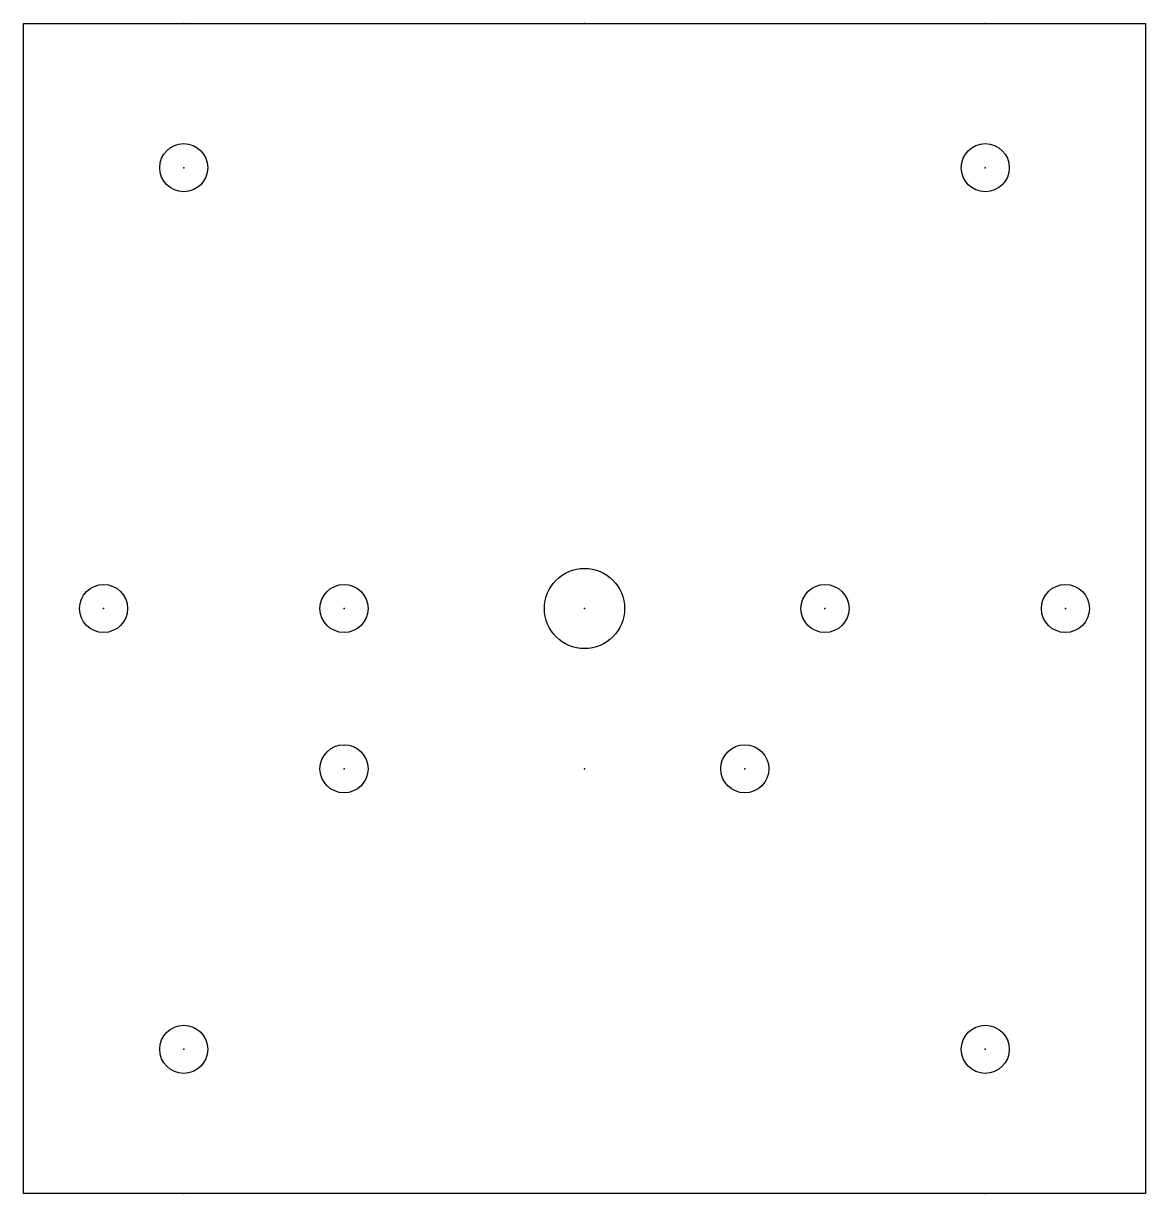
# Model space of a CAD drawing. Extents: x 0 to 70, y 0 to 73.
import ezdxf

# ---------------------------------------------------------------- set-up
doc = ezdxf.new("R2010")
doc.units = 0
doc.header["$MEASUREMENT"] = 0
doc.layers.get('0').update_dxf_attribs({"color": 13, "linetype": 'CONTINUOUS'})

msp = doc.modelspace()

# ---------------------------------------------------------------- linework, layer by layer
for p, q in [((0, 0), (0, 73)), ((0, 73), (70, 73)), ((70, 73), (70, 0)), ((70, 0), (0, 0))]:
    msp.add_line(p, q)
for centre, radius in [((10, 64), 1.5), ((60, 64), 1.5), ((35, 36.5), 2.5), ((5, 36.5), 1.5), ((20, 36.5), 1.5), ((50, 36.5), 1.5), ((65, 36.5), 1.5), ((20, 26.5), 1.5), ((45, 26.5), 1.5), ((10, 9), 1.5), ((60, 9), 1.5)]:
    msp.add_circle(centre, radius)
for p in [(10, 73), (35, 73), (60, 73), (10, 64), (60, 64), (5, 36.5), (20, 36.5), (35, 36.5), (50, 36.5), (65, 36.5), (20, 26.5), (35, 26.5), (45, 26.5), (10, 9), (60, 9), (10, 0), (60, 0)]:
    msp.add_point(p)

doc.saveas('drawing.dxf')
